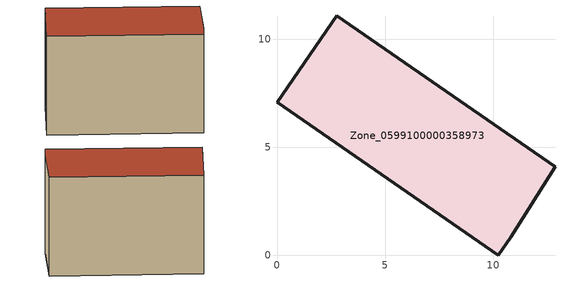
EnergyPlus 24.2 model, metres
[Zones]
Zone_0599100000358973
 floor ground (C_G): 0,7.08 2.77,11.08 12.86,4.1 10.82,0.83 10.24,0 z3.67
 wall outside (C_F): 2.77,11.08 0,7.08 10.24,0 10.82,0.83 12.86,4.1 2.77,11.08 z3.67:12.49
 roof outside (C_R): 12.86,4.1 2.77,11.08 0,7.08 10.24,0 10.82,0.83 z12.49
[BUILDING]
Pand.0599100000358973: North Axis=0; Terrain=City; Loads Convergence Tolerance Value=0.04; Temperature Convergence Tolerance Value=0.4; Solar Distribution=FullExterior; Maximum Number of Warmup Days=25; Minimum Number of Warmup Days=1
[Site:Location]
Rotterdam.The.Hague.AP_ZH_NLD Design_Conditions: Latitude=51.96; Longitude=4.45; Time Zone=1; Elevation=-4.5
[SITE:GROUNDTEMPERATURE:BUILDINGSURFACE]
18, 18, 18, 18, 18, 18, 18, 18, 18, 18, 18, 18
[MATERIAL] Thermal Absorptance=0.9; Solar Absorptance=0.7; Visible Absorptance=0.7
Name | Roughness | Thickness | Conductivity | Density | Specific Heat
G.TI.1992-2005 | MediumSmooth | 0.15 | 0.06 | 540 | 1210
F.TI.1992-2005 | Rough | 0.3 | 0.12 | 1920 | 840
R.TI.1992-2005 | MediumRough | 0.2 | 0.08 | 1500 | 1000
[CONSTRUCTION]
C_G: G.TI.1992-2005
C_F: F.TI.1992-2005
C_R: R.TI.1992-2005
[ZONE]
Zone_0599100000358973: Type=1; Multiplier=1; Ceiling Height=Autocalculate; Volume=Autocalculate; Floor Area=autocalculate; Part of Total Floor Area=Yes
[ZONEINFILTRATION:DESIGNFLOWRATE]
Infil_Zone_0599100000358973: Zone or ZoneList or Space or SpaceList=Zone_0599100000358973; Schedule=AlwaysOn; Design Flow Rate Calculation Method=Flow/Area; Flow Rate per Floor Area=0.0015; Constant Term Coefficient=1; Temperature Term Coefficient=0; Velocity Term Coefficient=0; Velocity Squared Term Coefficient=0
[HVACTEMPLATE:ZONE:IDEALLOADSAIRSYSTEM]
Zone_0599100000358973: Maximum Heating Supply Air Temperature=50; Minimum Cooling Supply Air Temperature=13; Maximum Heating Supply Air Humidity Ratio=0.0156; Minimum Cooling Supply Air Humidity Ratio=0.0077; Heating Limit=NoLimit; Cooling Limit=NoLimit; Dehumidification Control Type=ConstantSensibleHeatRatio; Cooling Sensible Heat Ratio=0.7; Dehumidification Setpoint=60; Humidification Control Type=None; Humidification Setpoint=30; Outdoor Air Method=None; Outdoor Air Flow Rate per Person=0.00944; Outdoor Air Flow Rate per Zone Floor Area=0; Outdoor Air Flow Rate per Zone=0; Demand Controlled Ventilation Type=None; Outdoor Air Economizer Type=NoEconomizer; Heat Recovery Type=None; Sensible Heat Recovery Effectiveness=0.7; Latent Heat Recovery Effectiveness=0.65
[ZONECONTROL:THERMOSTAT]
ThermostatControl_Zone_0599100000358973: Zone or ZoneList=Zone_0599100000358973; Control Type Schedule=DualSetpointControlType; Control 1=Thermostat_Zone_0599100000358973; Temperature Difference Between Cutout And Setpoint=0
[THERMOSTATSETPOINT:DUALSETPOINT]
Thermostat_Zone_0599100000358973: Heating Setpoint Temperature Schedule=HeatingSetpoint_Zone_0599100000358973; Cooling Setpoint Temperature Schedule=CoolingSetpoint_Zone_0599100000358973
[SCHEDULE:COMPACT]
HeatingSetpoint_Zone_0599100000358973: Through: 12/31, For: AllDays, Until: 24:00, 21
CoolingSetpoint_Zone_0599100000358973: Through: 12/31, For: AllDays, Until: 24:00, 24
DualSetpointControlType: Through: 12/31, For: AllDays, Until: 24:00, 4
AlwaysOn: Through: 12/31, For: AllDays, Until: 24:00, 1
